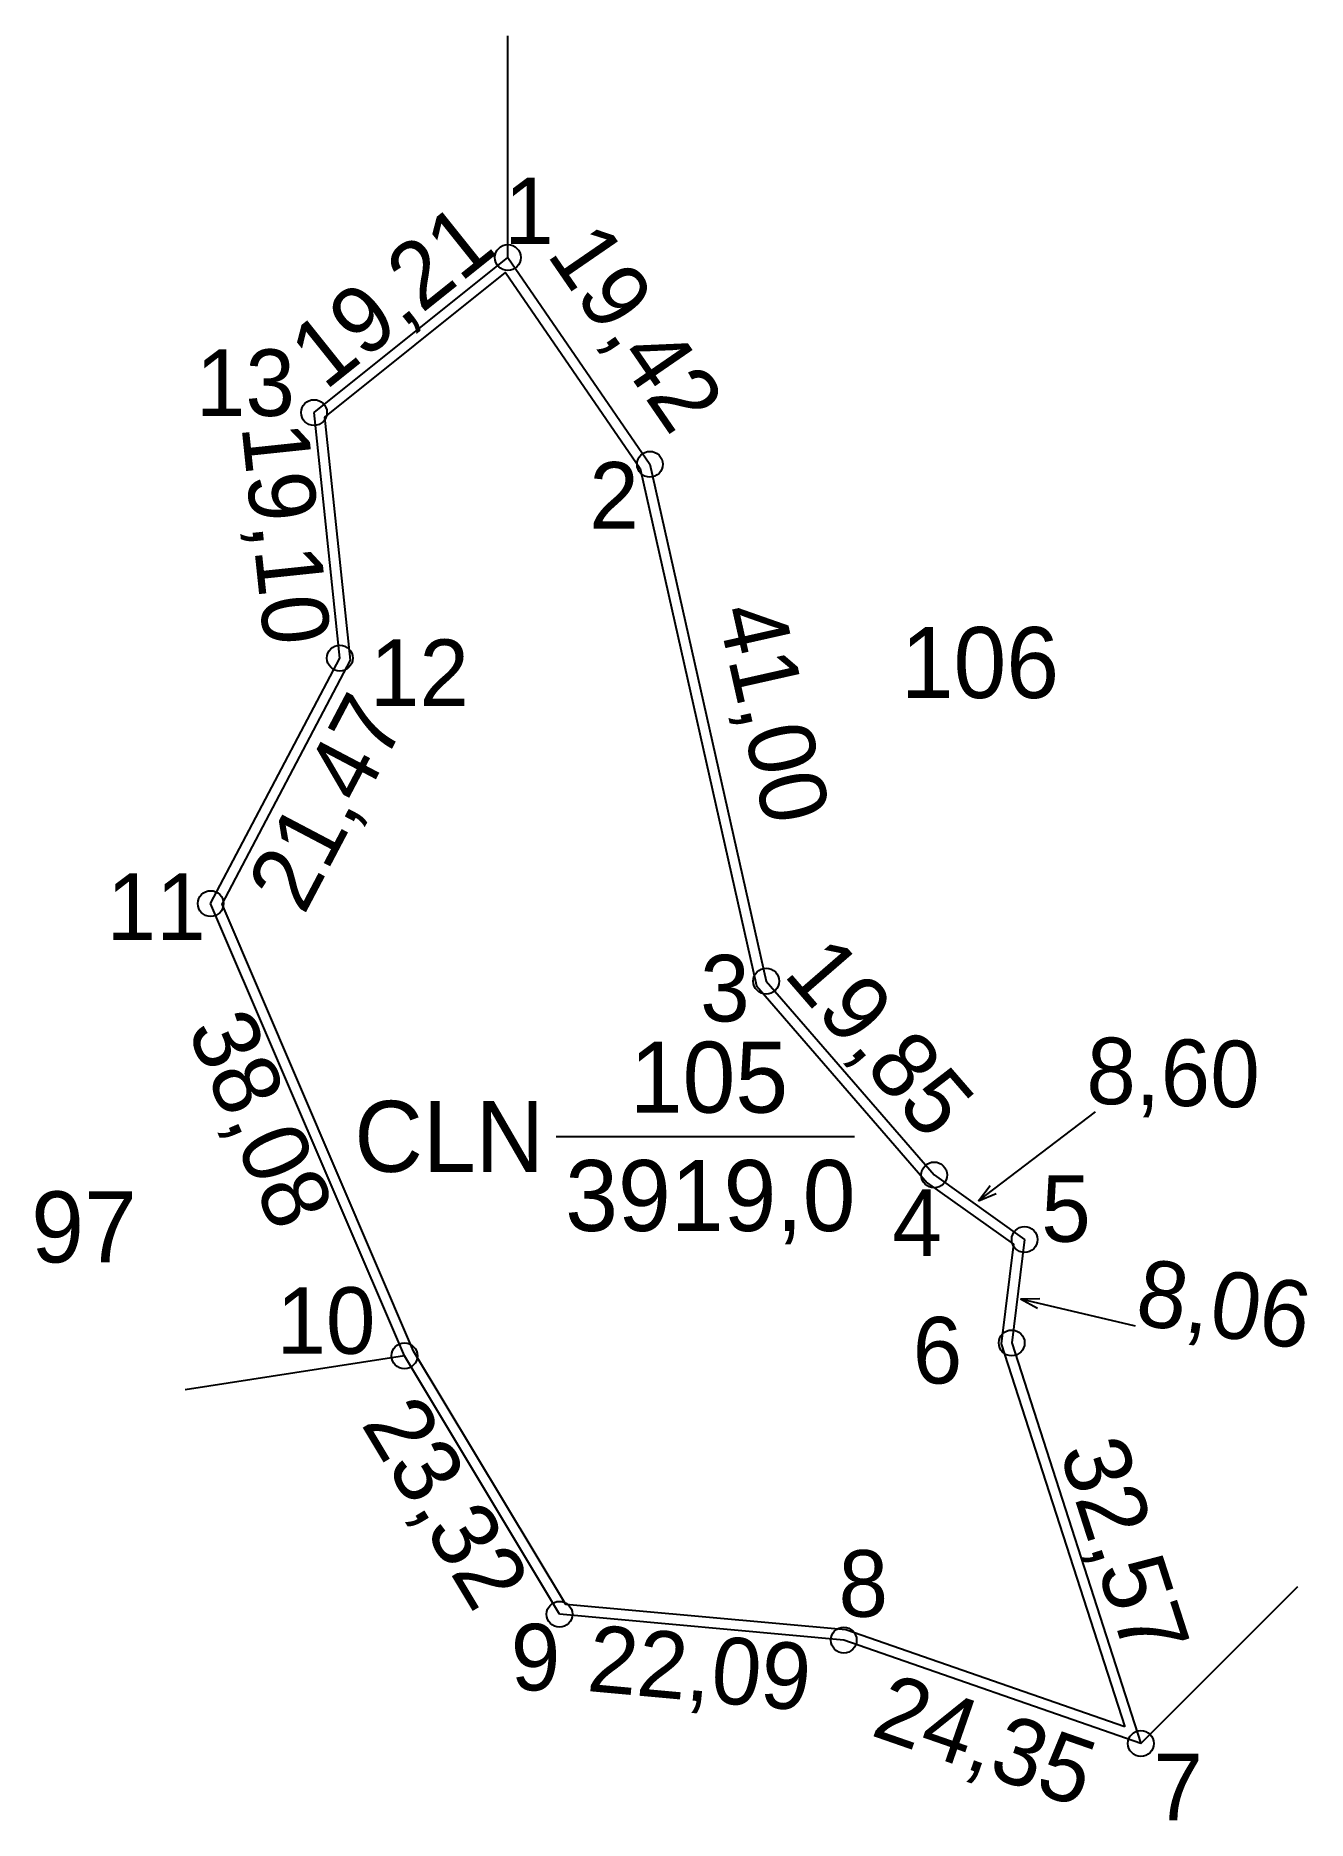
# Model space of a CAD drawing. Extents: x 553931 to 554030, y 1840211 to 1840349.
import ezdxf

# ---------------------------------------------------------------- set-up
doc = ezdxf.new("R2010")
doc.units = 0
for name, color, linetype in [('CanhThua', 7, 'Continuous'), ('ChieuDaiCanhThua', 7, 'Continuous'), ('Level 2', 7, 'Continuous'), ('Level 35', 7, 'Continuous'), ('MocDinhThua', 7, 'Continuous'), ('NhanDiaChinhThua', 7, 'Continuous'), ('NhanTuCan', 7, 'Continuous'), ('RauThua', 7, 'Continuous'), ('SoHieuDinhThua', 7, 'Continuous')]:
    doc.layers.add(name, color=color, linetype=linetype)

msp = doc.modelspace()

# ---------------------------------------------------------------- linework, layer by layer
at = {"layer": 'CanhThua'}
for p, q in [((553953, 1840320), (553968, 1840332)), ((553968, 1840332), (553979, 1840316)), ((553955, 1840301), (553953, 1840320)), ((553979, 1840316), (553988, 1840276)), ((553945, 1840282), (553955, 1840301)), ((553960, 1840247), (553945, 1840282)), ((553988, 1840276), (554001, 1840261)), ((554001, 1840261), (554008, 1840256)), ((554008, 1840256), (554007, 1840248)), ((553972, 1840227), (553960, 1840247)), ((554007, 1840248), (554017, 1840217)), ((553994, 1840225), (553972, 1840227)), ((554017, 1840217), (553994, 1840225))]:
    msp.add_line(p, q, dxfattribs=at)
at = {"layer": 'Level 2'}
msp.add_lwpolyline([(554015.75, 1840218.28), (553994.17, 1840225.79), (553972.48, 1840227.76), (553960.71, 1840247.37), (553945.89, 1840281.96), (553955.82, 1840300.84), (553953.84, 1840319.65), (553967.83, 1840330.84), (553978.25, 1840315.67), (553987.26, 1840275.63), (554000.46, 1840260.4), (554007.15, 1840255.63), (554006.18, 1840247.92)], close=True, dxfattribs=at)
at = {"layer": 'Level 35'}
for p, q in [((554004.43, 1840258.99), (554013.48, 1840265.88)), ((554004.43, 1840258.99), (554005.34, 1840260.18)), ((554004.43, 1840258.99), (554005.81, 1840259.56)), ((554007.68, 1840251.4), (554009.18, 1840251.45)), ((554007.68, 1840251.4), (554016.57, 1840249.31)), ((554007.68, 1840251.4), (554009, 1840250.69))]:
    msp.add_line(p, q, dxfattribs=at)
at = {"layer": 'MocDinhThua'}
for centre in [(553968, 1840332), (553953, 1840320), (553979, 1840316), (553955, 1840301), (553945, 1840282), (553988, 1840276), (554001, 1840261), (554008, 1840256), (554007, 1840248), (553960, 1840247), (553972, 1840227), (553994, 1840225), (554017, 1840217)]:
    msp.add_circle(centre, 1, dxfattribs=at)
at = {"layer": 'NhanDiaChinhThua'}
msp.add_line((553971.74, 1840263.98), (553994.84, 1840263.98), dxfattribs=at)
at = {"layer": 'RauThua'}
for p, q in [((553968, 1840332), (553968, 1840349.17)), ((553960, 1840247), (553943.03, 1840244.36)), ((554017, 1840217), (554029.14, 1840229.14))]:
    msp.add_line(p, q, dxfattribs=at)

# ---------------------------------------------------------------- texts
at = {"layer": 'ChieuDaiCanhThua'}
for s, rotation, p in [('19,21', 38.6598, (553953.86, 1840321.65)), ('19,42', 304.5085, (553970.95, 1840332.26)), ('19,10', 276.009, (553947.38, 1840318.95)), ('41,00', 282.6804, (553984.19, 1840304.66)), ('21,47', 62.2415, (553952.22, 1840281.03)), ('19,85', 310.9144, (553989.25, 1840276.51)), ('38,08', 293.1986, (553943.14, 1840272.26)), ('8,60', 358.6134, (554012.74, 1840266.52)), ('8,06', 351.4498, (554016.43, 1840249.47)), ('23,32', 300.9638, (553956.59, 1840241.74)), ('32,57', 287.8787, (554010.67, 1840239.63)), ('22,09', 354.8056, (553974.04, 1840221.07)), ('24,35', 340.821, (553995.98, 1840217.67))]:
    msp.add_text(s, height=5.151, rotation=rotation, dxfattribs=at).set_placement(p)
at = {"layer": 'NhanDiaChinhThua'}
for s, p in [('105', (553977.44, 1840265.82)), ('CLN', (553956.12, 1840261.24)), ('3919,0', (553972.44, 1840256.66))]:
    msp.add_text(s, height=5.494, dxfattribs=at).set_placement(p)
at = {"layer": 'NhanTuCan'}
for s, p in [('106', (553998.41, 1840297.91)), ('97', (553931.11, 1840254.23))]:
    msp.add_text(s, height=5.494, dxfattribs=at).set_placement(p)
at = {"layer": 'SoHieuDinhThua'}
for s, height, p in [('1', 5.15, (553967.73, 1840333.04)), ('13', 5.151, (553943.86, 1840319.74)), ('2', 5.15, (553974.31, 1840311.02)), ('12', 5.151, (553957.33, 1840297.29)), ('11', 5.151, (553936.95, 1840279.19)), ('3', 5.15, (553982.89, 1840272.88)), ('5', 5.15, (554009.29, 1840255.83)), ('4', 5.15, (553997.76, 1840254.73)), ('10', 5.151, (553950.09, 1840247.16)), ('6', 5.15, (553999.34, 1840244.86)), ('8', 5.15, (553993.6, 1840226.81)), ('9', 5.15, (553968.23, 1840221.11)), ('7', 5.15, (554017.97, 1840211.05))]:
    msp.add_text(s, height=height, dxfattribs=at).set_placement(p)

doc.saveas('drawing.dxf')
